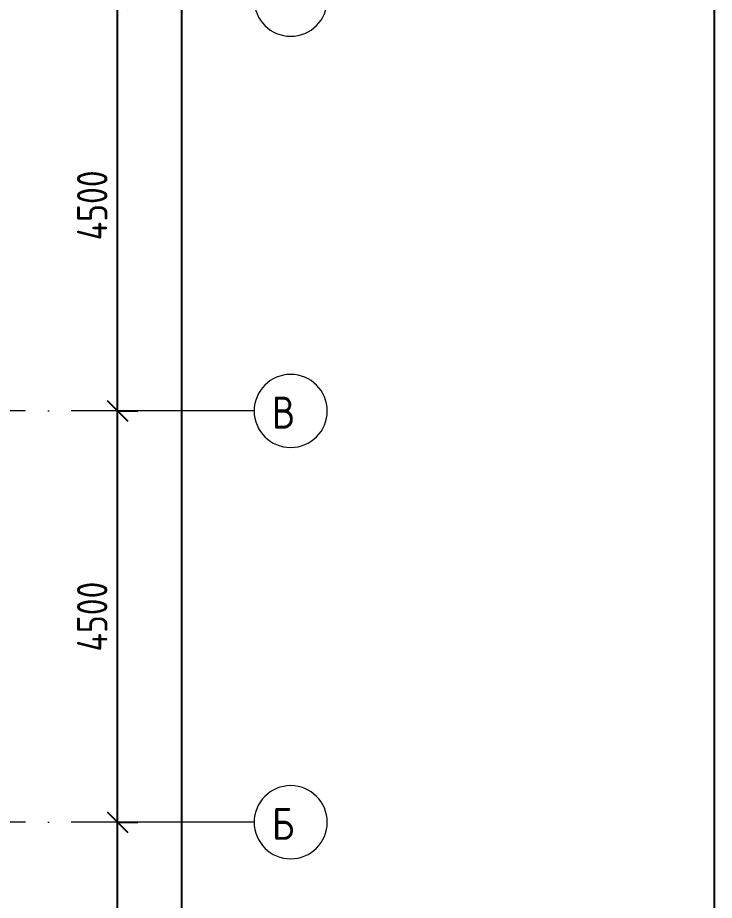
# Model space of a CAD drawing. Header units: millimetres. Extents: x -68946 to 690821, y -552984 to 293768.
# Drawn here: x 181924 to 189546, y -255286 to -245627 of the extents above; entities that cross this region are included whole.
import ezdxf

# ---------------------------------------------------------------- set-up
doc = ezdxf.new("R2010")
doc.units = ezdxf.units.MM
doc.linetypes.add('ADSK_Линия сетки', pattern=[2500, 2000, -250, 0, -250])
doc.layers.get('Defpoints').update_dxf_attribs({"color": 250})
for name, color, linetype, lineweight in [('A-____-____-DIMS', 250, 'Continuous', 9), ('S-GRID-____-IDEN', 250, 'Continuous', 9), ('S-GRID-____-OTLN', 250, 'Continuous', 9)]:
    doc.layers.add(name, color=color, linetype=linetype, lineweight=lineweight)
doc.styles.add('GOST Common', font='', dxfattribs={"width": 0.9, "height": 350})
doc.styles.get("Standard").update_dxf_attribs({"font": 'ГОСТ тип А.ttf'})
doc.styles.get('GOST Common').set_extended_font_data('GOST Common')
doc.dimstyles.new('А3', dxfattribs={"dimtxt": 333, "dimasz": 222, "dimexe": 222, "dimexo": 111, "dimgap": 111, "dimtad": 1, "dimtoh": 1, "dimdec": 0, "dimrnd": 0.0015, "dimzin": 0, "dimdsep": 46, "dimtxsty": 'Standard', "dimblk": 'OBLIQUE', "dimcen": 0, "dimclrd": 7, "dimclre": 7, "dimclrt": 7, "dimadec": 0, "dimazin": 0, "dimtfac": 1, "dimtdec": 0, "dimtofl": 0, "dimtmove": 0, "dimatfit": 3, "dimfxl": 1, "dimtolj": 1, "dimtzin": 0, "dimarcsym": 0})

# ---------------------------------------------------------------- blocks, each defined once
blk = doc.blocks.new('Ось сетки - Круг_Ø8 мм-39983606-АР1_Маркировочный план 3 этажа секция 2_3')
at = {"layer": 'S-GRID-____-IDEN'}
for start, end in [(360, 180), (180, 360)]:
    blk.add_arc((0, 0), 4, start, end, dxfattribs=at)
blk = doc.blocks.new('_Oblique')
at = {"color": 0, "linetype": 'ByBlock', "lineweight": -2}
blk.add_line((-0.5, -0.5), (0.5, 0.5), dxfattribs=at)
blk = doc.blocks.new('*D4383')
at = {"layer": 'A-____-____-DIMS', "color": 7, "lineweight": -2, "transparency": 16777216}
for p, q in [((183016.9, -258530.9), (183016.9, -254430.9)), ((183027.9, -254430.9), (183238.9, -254430.9)), ((183027.9, -258530.9), (183238.9, -258530.9))]:
    blk.add_line(p, q, dxfattribs=at)
at = {"layer": 'Defpoints', "color": 0, "lineweight": 30, "transparency": 16777216}
for p in [(182916.9, -254430.9), (183016.9, -254430.9), (182916.9, -258530.9)]:
    blk.add_point(p, dxfattribs=at)
at = {"layer": 'A-____-____-DIMS', "color": 7, "lineweight": -2, "transparency": 16777216, "xscale": 222, "yscale": 222, "zscale": 222}
for p, rotation in [((183016.9, -254430.9), 90), ((183016.9, -258530.9), 270)]:
    blk.add_blockref('_Oblique', p, dxfattribs=dict(at, rotation=rotation))
at = {"layer": 'A-____-____-DIMS', "color": 7, "transparency": 16777216, "insert": (182739.4, -256480.9), "char_height": 333, "width": 2.382, "attachment_point": 5, "rotation": 90}
blk.add_mtext('\\A1;4100', dxfattribs=at)
blk = doc.blocks.new('*D4384')
at = {"layer": 'A-____-____-DIMS', "color": 7, "lineweight": -2, "transparency": 16777216}
for p, q in [((183016.9, -254430.9), (183016.9, -249930.9)), ((183027.9, -249930.9), (183238.9, -249930.9)), ((183027.9, -254430.9), (183238.9, -254430.9))]:
    blk.add_line(p, q, dxfattribs=at)
at = {"layer": 'Defpoints', "color": 0, "lineweight": 30, "transparency": 16777216}
for p in [(182916.9, -249930.9), (183016.9, -249930.9), (182916.9, -254430.9)]:
    blk.add_point(p, dxfattribs=at)
at = {"layer": 'A-____-____-DIMS', "color": 7, "lineweight": -2, "transparency": 16777216, "xscale": 222, "yscale": 222, "zscale": 222}
for p, rotation in [((183016.9, -249930.9), 90), ((183016.9, -254430.9), 270)]:
    blk.add_blockref('_Oblique', p, dxfattribs=dict(at, rotation=rotation))
at = {"layer": 'A-____-____-DIMS', "color": 7, "transparency": 16777216, "insert": (182739.4, -252180.9), "char_height": 333, "width": 2.567, "attachment_point": 5, "rotation": 90}
blk.add_mtext('\\A1;4500', dxfattribs=at)
blk = doc.blocks.new('*D4385')
at = {"layer": 'A-____-____-DIMS', "color": 7, "lineweight": -2, "transparency": 16777216}
for p, q in [((183016.9, -249930.9), (183016.9, -245430.9)), ((183027.9, -245430.9), (183238.9, -245430.9)), ((183027.9, -249930.9), (183238.9, -249930.9))]:
    blk.add_line(p, q, dxfattribs=at)
at = {"layer": 'Defpoints', "color": 0, "lineweight": 30, "transparency": 16777216}
for p in [(182916.9, -245430.9), (183016.9, -245430.9), (182916.9, -249930.9)]:
    blk.add_point(p, dxfattribs=at)
at = {"layer": 'A-____-____-DIMS', "color": 7, "lineweight": -2, "transparency": 16777216, "xscale": 222, "yscale": 222, "zscale": 222}
for p, rotation in [((183016.9, -245430.9), 90), ((183016.9, -249930.9), 270)]:
    blk.add_blockref('_Oblique', p, dxfattribs=dict(at, rotation=rotation))
at = {"layer": 'A-____-____-DIMS', "color": 7, "transparency": 16777216, "insert": (182739.4, -247680.9), "char_height": 333, "width": 2.567, "attachment_point": 5, "rotation": 90}
blk.add_mtext('\\A1;4500', dxfattribs=at)
blk = doc.blocks.new('*D4425')
at = {"layer": 'A-____-____-DIMS', "color": 7, "lineweight": -2, "transparency": 16777216}
for p, q in [((183705.8, -199780.9), (183494.9, -199780.9)), ((183716.9, -199780.9), (183716.9, -258530.9)), ((183705.8, -258530.9), (183494.9, -258530.9))]:
    blk.add_line(p, q, dxfattribs=at)
at = {"layer": 'Defpoints', "color": 0, "lineweight": 30, "transparency": 16777216}
for p in [(183816.8, -199780.9), (183716.9, -258530.9), (183816.8, -258530.9)]:
    blk.add_point(p, dxfattribs=at)
at = {"layer": 'A-____-____-DIMS', "color": 7, "lineweight": -2, "transparency": 16777216, "xscale": 222, "yscale": 222, "zscale": 222}
for p, rotation in [((183716.9, -199780.9), 90), ((183716.9, -258530.9), 270)]:
    blk.add_blockref('_Oblique', p, dxfattribs=dict(at, rotation=rotation))
at = {"layer": 'A-____-____-DIMS', "color": 7, "transparency": 16777216, "insert": (183439.4, -229155.9), "char_height": 333, "width": 3.104, "attachment_point": 5, "rotation": 90}
blk.add_mtext('\\A1;58750', dxfattribs=at)

msp = doc.modelspace()

# ---------------------------------------------------------------- linework, layer by layer
at = {"color": 1}
msp.add_lwpolyline([(189545.5605, -191505.7893), (141899.2737, -191505.7893), (141899.2737, -264439.6787), (189545.5605, -264439.6787)], close=True, dxfattribs=at)
at = {"layer": 'S-GRID-____-OTLN', "linetype": 'ADSK_Линия сетки'}
for p, q in [((184510.8783, -249930.9286), (127372.9057, -249930.9286)), ((184510.8783, -254430.9286), (127372.9057, -254430.9286))]:
    msp.add_line(p, q, dxfattribs=at)

# ---------------------------------------------------------------- block references
at = {"layer": 'S-GRID-____-IDEN', "xscale": 99.99999999999993, "yscale": 99.99999999999993, "zscale": 99.99999999999993, "rotation": 89.99999999999982}
for p in [(184910.8783, -245430.9286), (184910.8783, -249930.9286), (184910.8783, -254430.9286)]:
    msp.add_blockref('Ось сетки - Круг_Ø8 мм-39983606-АР1_Маркировочный план 3 этажа секция 2_3', p, dxfattribs=at)

# ---------------------------------------------------------------- texts
at = {"layer": 'S-GRID-____-IDEN', "color": 18, "true_color": 0x000000, "char_height": 350, "width": 310.253062, "attachment_point": 1, "style": 'GOST Common'}
for s, insert in [('\\fGOST Common|b0|i0|c204|p34|;\\W.9;В', (184705.6012, -249773.703)), ('\\fGOST Common|b0|i0|c204|p34|;\\W.9;Б', (184705.6012, -254273.703))]:
    msp.add_mtext(s, dxfattribs=dict(at, insert=insert))

# ---------------------------------------------------------------- dimensions: what is measured, and where the dimension line sits
at = {"layer": 'A-____-____-DIMS'}
for base, p1, p2, picture, middle in [((183716.8556, -258530.9286), (183816.8405, -199780.9286), (183816.8405, -258530.9286), '*D4425', (183439.3556, -229155.9286)), ((183016.8556, -245430.9286), (182916.8707, -249930.9286), (182916.8707, -245430.9286), '*D4385', (182739.3556, -247680.9286)), ((183016.8556, -249930.9286), (182916.8707, -254430.9286), (182916.8707, -249930.9286), '*D4384', (182739.3556, -252180.9286)), ((183016.8556, -254430.9286), (182916.8707, -258530.9286), (182916.8707, -254430.9286), '*D4383', (182739.3556, -256480.9286))]:
    dim = msp.add_linear_dim(base=base, p1=p1, p2=p2, angle=90, dimstyle='А3', dxfattribs=at)
    dim.commit()
    dim.dimension.update_dxf_attribs({"geometry": picture, "text_midpoint": middle})

doc.saveas('drawing.dxf')
